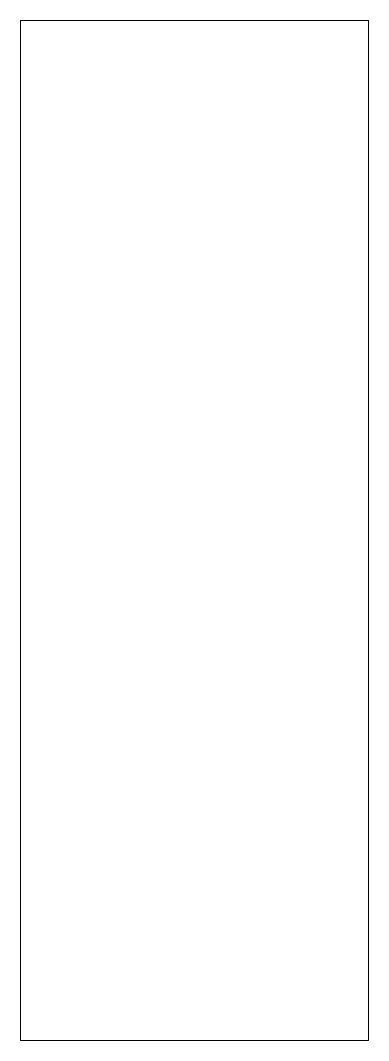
# Model space of a CAD drawing. Header units: millimetres. Extents: x 127 to 131.6, y -79.9 to -66.4.
import ezdxf

# ---------------------------------------------------------------- set-up
doc = ezdxf.new("R2010")
doc.units = ezdxf.units.MM
doc.layers.add('overhang_cutout', color=8, linetype='CONTINUOUS', lineweight=0)

msp = doc.modelspace()

# ---------------------------------------------------------------- linework, layer by layer
at = {"layer": 'overhang_cutout'}
msp.add_lwpolyline([(126.974, -79.902), (131.574, -79.902), (131.574, -66.402), (126.974, -66.402), (126.974, -79.902)], dxfattribs=at)

doc.saveas('drawing.dxf')
